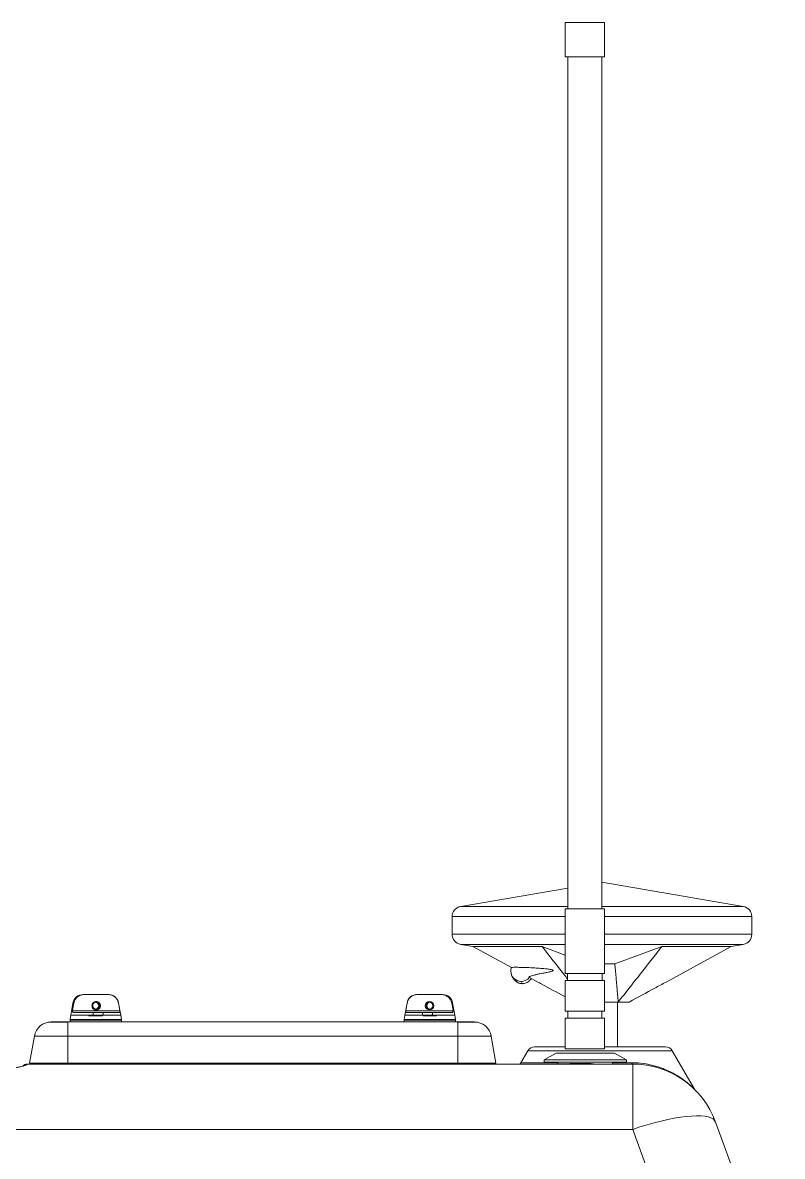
# Model space of a CAD drawing. Header units: millimetres. Extents: x 744 to 5705, y 930 to 4879.
# Drawn here: x 2570 to 3014, y 3974 to 4636 of the extents above; entities that cross this region are included whole.
import ezdxf

# ---------------------------------------------------------------- set-up
doc = ezdxf.new("R2010")
doc.units = ezdxf.units.MM
doc.header["$MEASUREMENT"] = 0

msp = doc.modelspace()

# ---------------------------------------------------------------- linework, layer by layer
at = {"color": 7, "linetype": 'Continuous', "lineweight": 15, "true_color": 0xffffff}
for p, q in [((2886.95, 4616.21), (2886.95, 4636.21)), ((2886.95, 4636.21), (2909.95, 4636.21)), ((2909.95, 4636.21), (2909.95, 4616.21)), ((2909.95, 4616.21), (2886.95, 4616.21)), ((2888.45, 4118.28), (2888.45, 4616.21)), ((2908.45, 4616.21), (2908.45, 4118.28)), ((2825.97, 4119.66), (2888.45, 4130.37)), ((2908.45, 4133.8), (2908.48, 4133.8)), ((2908.48, 4133.8), (2991, 4119.66)), ((2886.95, 4080.38), (2886.95, 4118.28)), ((2886.95, 4118.28), (2909.95, 4118.28)), ((2909.95, 4118.28), (2909.95, 4080.38)), ((2820.98, 4103.36), (2820.98, 4113.74)), ((2995.98, 4113.74), (2995.98, 4103.36)), ((2832.98, 4096.25), (2825.97, 4097.45)), ((2855.66, 4083.88), (2832.98, 4096.25)), ((2873.48, 4096.25), (2832.98, 4096.25)), ((2886.95, 4091.25), (2873.48, 4096.25)), ((2983.98, 4096.25), (2943.48, 4096.25)), ((2983.98, 4096.25), (2945.91, 4075.48)), ((2991, 4097.45), (2983.98, 4096.25)), ((2855.61, 4083.76), (2855.66, 4083.88)), ((2866.05, 4078.22), (2866.1, 4078.19)), ((2871.05, 4075.49), (2866.1, 4078.19)), ((2909.95, 4080.38), (2886.95, 4080.38)), ((2886.95, 4058.38), (2886.95, 4076.38)), ((2886.95, 4076.38), (2909.95, 4076.38)), ((2888.37, 4076.38), (2888.37, 4080.38)), ((2908.52, 4080.38), (2908.52, 4076.38)), ((2909.95, 4076.38), (2909.95, 4058.38)), ((2598.27, 4056.15), (2599.51, 4063.19)), ((2605.87, 4068.15), (2606.15, 4068.15)), ((2606.15, 4068.15), (2620.02, 4068.15)), ((2619.51, 4068.15), (2619.97, 4068.15)), ((2620.02, 4068.15), (2620.08, 4068.15)), ((2626.15, 4063.19), (2627.39, 4056.15)), ((2793.39, 4056.15), (2794.63, 4063.19)), ((2800.76, 4068.15), (2814.64, 4068.15)), ((2801, 4068.15), (2801.27, 4068.15)), ((2821.27, 4063.19), (2822.51, 4056.15)), ((2917.96, 4063.8), (2909.95, 4063.8)), ((2917.61, 4063.8), (2917.61, 4037.54)), ((2924.38, 4063.8), (2917.96, 4063.8)), ((2597.83, 4053.65), (2598.27, 4056.15)), ((2598.27, 4056.15), (2608.87, 4056.15)), ((2598.27, 4056.15), (2611.31, 4056.15)), ((2626.91, 4058.65), (2599.26, 4058.65)), ((2599.4, 4057.65), (2611.32, 4057.65)), ((2608.86, 4055.65), (2616.8, 4055.65)), ((2611.04, 4061.65), (2610.6, 4061.65)), ((2611.31, 4056.15), (2615.8, 4056.15)), ((2611.32, 4057.65), (2617.18, 4057.65)), ((2615.57, 4061.65), (2615.02, 4061.65)), ((2616.79, 4056.15), (2615.8, 4056.15)), ((2616.79, 4056.15), (2627.39, 4056.15)), ((2617.18, 4057.65), (2626.97, 4057.65)), ((2617.24, 4056.15), (2627.39, 4056.15)), ((2627.39, 4056.15), (2627.83, 4053.65)), ((2792.95, 4053.65), (2793.39, 4056.15)), ((2793.39, 4056.15), (2803.99, 4056.15)), ((2793.39, 4056.15), (2803.54, 4056.15)), ((2793.81, 4057.65), (2803.6, 4057.65)), ((2821.52, 4058.65), (2793.87, 4058.65)), ((2803.6, 4057.65), (2809.46, 4057.65)), ((2803.98, 4055.65), (2811.93, 4055.65)), ((2804.98, 4056.15), (2803.99, 4056.15)), ((2804.98, 4056.15), (2809.47, 4056.15)), ((2809.46, 4057.65), (2821.38, 4057.65)), ((2809.47, 4056.15), (2822.51, 4056.15)), ((2811.91, 4056.15), (2822.51, 4056.15)), ((2822.51, 4056.15), (2822.95, 4053.65)), ((2909.95, 4058.38), (2886.95, 4058.38)), ((2888.45, 4054.38), (2888.45, 4058.38)), ((2908.45, 4058.38), (2908.45, 4054.38)), ((2596.43, 4052.15), (2586.83, 4052.15)), ((2824.36, 4052.15), (2596.43, 4052.15)), ((2596.43, 4052.15), (2596.43, 4043.88)), ((2597.83, 4053.15), (2597.83, 4053.65)), ((2597.83, 4053.65), (2627.83, 4053.65)), ((2597.83, 4052.15), (2597.83, 4053.15)), ((2627.83, 4053.15), (2597.83, 4053.15)), ((2597.83, 4053.15), (2612.83, 4053.15)), ((2612.83, 4053.15), (2627.83, 4053.15)), ((2627.83, 4053.65), (2627.83, 4053.15)), ((2627.83, 4053.15), (2627.83, 4052.15)), ((2792.95, 4053.15), (2792.95, 4053.65)), ((2792.95, 4053.65), (2822.95, 4053.65)), ((2792.95, 4052.15), (2792.95, 4053.15)), ((2792.95, 4053.15), (2807.95, 4053.15)), ((2792.95, 4053.15), (2822.95, 4053.15)), ((2807.95, 4053.15), (2822.95, 4053.15)), ((2822.95, 4053.65), (2822.95, 4053.15)), ((2822.95, 4053.15), (2822.95, 4052.15)), ((2824.36, 4052.15), (2824.36, 4043.88)), ((2833.95, 4052.15), (2824.36, 4052.15)), ((2886.95, 4036.38), (2886.95, 4054.38)), ((2886.95, 4054.38), (2909.95, 4054.38)), ((2909.95, 4054.38), (2909.95, 4036.38)), ((2574.21, 4028.15), (2576.98, 4043.88)), ((2596.43, 4043.88), (2596.43, 4028.15)), ((2824.36, 4043.88), (2596.43, 4043.88)), ((2824.36, 4043.88), (2824.36, 4028.15)), ((2843.8, 4043.88), (2846.57, 4028.15)), ((2861.17, 4028.29), (2865.21, 4035.29)), ((2865.21, 4035.29), (2949.54, 4035.29)), ((2869.11, 4037.54), (2886.95, 4037.54)), ((2909.95, 4036.38), (2886.95, 4036.38)), ((2909.95, 4037.54), (2945.65, 4037.54)), ((2949.54, 4035.29), (2962.49, 4012.87)), ((2874.71, 4029.91), (2881.64, 4033.91)), ((2874.71, 4028.66), (2874.71, 4029.91)), ((2874.71, 4029.91), (2922.71, 4029.91)), ((2874.71, 4028.66), (2922.71, 4028.66)), ((2881.64, 4033.91), (2915.79, 4033.91)), ((2882.71, 4027.54), (2882.71, 4028.66)), ((2914.71, 4028.66), (2914.71, 4027.54)), ((2915.79, 4033.91), (2922.71, 4029.91)), ((2922.71, 4029.91), (2922.71, 4028.66)), ((2926.41, 4027.54), (2572.89, 4027.54)), ((2572.89, 4027.45), (2572.89, 4027.54)), ((2576.18, 4027.8), (2574.21, 4028.15)), ((2596.43, 4028.15), (2596.43, 4027.8)), ((2824.36, 4028.15), (2596.43, 4028.15)), ((2824.36, 4027.8), (2596.43, 4027.8)), ((2824.36, 4028.15), (2824.36, 4027.8)), ((2846.57, 4028.15), (2844.61, 4027.8)), ((2926.41, 4027.54), (2926.41, 3989.37)), ((2926.41, 3989.37), (2173.89, 3989.37)), ((2963.92, 3886.33), (2926.41, 3989.37)), ((3013.8, 3886.52), (2974.81, 3993.66))]:
    msp.add_line(p, q, dxfattribs=at)
at = {"color": 8, "linetype": 'Continuous', "lineweight": 15, "true_color": 0x808080}
for p, q in [((2888.45, 4119.66), (2825.97, 4119.66)), ((2991, 4119.66), (2908.45, 4119.66)), ((2886.95, 4113.74), (2820.98, 4113.74)), ((2995.98, 4113.74), (2909.95, 4113.74)), ((2886.95, 4103.36), (2820.98, 4103.36)), ((2995.98, 4103.36), (2909.95, 4103.36)), ((2886.95, 4097.45), (2825.97, 4097.45)), ((2991, 4097.45), (2909.95, 4097.45)), ((2599.51, 4063.19), (2600.07, 4063.19)), ((2626.1, 4063.19), (2626.15, 4063.19)), ((2794.63, 4063.19), (2794.68, 4063.19)), ((2820.71, 4063.19), (2821.27, 4063.19)), ((2596.39, 4027.54), (2596.39, 4027.78)), ((2824.39, 4027.54), (2824.39, 4027.78)), ((2861.17, 4028.29), (2882.71, 4028.29)), ((2898.71, 4027.91), (2898.72, 4027.54)), ((2914.71, 4028.29), (2925.89, 4028.29))]:
    msp.add_line(p, q, dxfattribs=at)
at = {"color": 7, "linetype": 'Continuous', "lineweight": 15, "true_color": 0xffffff}
for points in [[(2943.48, 4096.25), (2929.73, 4091.15), (2915.98, 4086.05)], [(2915.98, 4086.05), (2914.21, 4086.05), (2912.35, 4086.05), (2910.43, 4086.05), (2909.95, 4086.05)], [(2925.89, 4028.29), (2925.94, 4028.13), (2925.99, 4027.98), (2926.05, 4027.85), (2926.11, 4027.74), (2926.18, 4027.66), (2926.26, 4027.6), (2926.33, 4027.56), (2926.41, 4027.54)], [(2926.41, 3989.37), (2930.64, 3990.76), (2934.84, 3992.03), (2938.98, 3993.19), (2943.01, 3994.21), (2946.93, 3995.09), (2950.68, 3995.83), (2954.26, 3996.42), (2957.62, 3996.86), (2960.74, 3997.13), (2963.61, 3997.25), (2966.19, 3997.21), (2968.46, 3997), (2970.42, 3996.64), (2972.05, 3996.11), (2973.33, 3995.44), (2974.25, 3994.62), (2974.81, 3993.66)]]:
    msp.add_lwpolyline(points, dxfattribs=at)
at = {"color": 8, "linetype": 'Continuous', "lineweight": 15, "true_color": 0x808080}
msp.add_lwpolyline([(2861.99, 4074.51), (2862.03, 4074.5), (2862.07, 4074.53), (2862.08, 4074.55)], dxfattribs=at)
at = {"color": 7, "linetype": 'Continuous', "lineweight": 15, "true_color": 0xffffff}
for centre, radius in [((2807.71, 4061.65), 2.5), ((2807.74, 4061.65), 2)]:
    msp.add_circle(centre, radius, dxfattribs=at)
for centre, radius, start, end in [((2826.98, 4113.74), 6, 99.72758, 180), ((2989.98, 4113.74), 6, 0, 80.27242), ((2826.98, 4103.36), 6, 180, 260.27242), ((2989.98, 4103.36), 6, 279.72758, 0), ((2861.29, 4081.9), 6.02, 269.9151, 322.22888), ((2605.42, 4062.15), 6, 90, 170), ((2613.03, 4061.66), 1.99, 359.7615, 180.2385), ((2612.62, 4061.65), 2, 359.86263, 83.99027), ((2620.24, 4062.15), 6, 10, 90), ((2800.54, 4062.15), 6, 90, 170), ((2808.16, 4061.65), 2, 96.00913, 180.13737), ((2815.36, 4062.15), 6, 10, 90), ((2613.03, 4061.64), 1.99, 179.7615, 0.2385), ((2612.62, 4061.64), 2, 276.01033, 0.13737), ((2808.16, 4061.64), 2, 179.86263, 263.99085), ((2586.83, 4042.15), 10, 90, 170), ((2833.95, 4042.15), 10, 10, 90), ((2869.11, 4033.04), 4.5, 90, 150), ((2945.65, 4033.04), 4.5, 30, 90), ((2572.89, 4024.04), 3.5, 90, 138.49912), ((2585.04, 4029.04), 1.5, 270, 302.35012), ((2835.74, 4029.04), 1.5, 237.64979, 270), ((2859.87, 4029.04), 1.5, 270, 330), ((2926.41, 3976.04), 51.5, 20, 90)]:
    msp.add_arc(centre, radius, start, end, dxfattribs=at)
at = {"color": 8, "linetype": 'Continuous', "lineweight": 15, "true_color": 0x808080}
for centre, radius, start, end in [((2861.24, 4081.84), 5.96, 179.19912, 270.4012), ((2572.89, 4023.95), 3.5, 89.98629, 136.25441)]:
    msp.add_arc(centre, radius, start, end, dxfattribs=at)
at = {"color": 7, "linetype": 'Continuous', "lineweight": 15, "true_color": 0xffffff}
for points, knots in [([(2873.48, 4096.25), (2877.73, 4090.82), (2882.69, 4084.49), (2887.66, 4078.17), (2888.37, 4077.26)], [0, 0, 0, 0, 0.856001, 1, 1, 1, 1]), ([(2943.48, 4096.25), (2939.23, 4090.83), (2934.98, 4085.41), (2928.61, 4077.28), (2926.48, 4074.58), (2923.29, 4070.53), (2922.23, 4069.18), (2920.1, 4066.48), (2919.03, 4065.14), (2917.96, 4063.8)], [0, 0, 0, 0, 0.5, 0.5, 0.75, 0.75, 0.875, 0.875, 1, 1, 1, 1]), ([(2855.28, 4081.92), (2855.31, 4082.48), (2855.35, 4083.2), (2855.66, 4083.83), (2855.73, 4083.97)], [0, 0, 0, 0, 0.766191, 1, 1, 1, 1]), ([(2858.55, 4075.65), (2858.05, 4076.08), (2857.04, 4076.95), (2856.02, 4078.53), (2855.39, 4080.19), (2855.32, 4081.28), (2855.28, 4081.81)], [0, 0, 0, 0, 0.24911, 0.500469, 0.75147, 1, 1, 1, 1]), ([(2871.24, 4080.08), (2871.57, 4080.15), (2872.4, 4080.31), (2873.99, 4080.61), (2875.99, 4081), (2877.69, 4081.34), (2878.87, 4081.66), (2879.41, 4081.84), (2879.75, 4082), (2879.91, 4082.15), (2879.94, 4082.25), (2879.89, 4082.35), (2879.8, 4082.43), (2879.65, 4082.51), (2879.31, 4082.64), (2878.59, 4082.81), (2877.6, 4082.98), (2875.52, 4083.24), (2872.65, 4083.48), (2868.58, 4083.75), (2864.42, 4083.94), (2860.61, 4084.06), (2857.79, 4084.1), (2856.2, 4084.06), (2855.84, 4084), (2855.69, 4083.98)], [0, 0, 0, 0, 0.036169, 0.090704, 0.145411, 0.209193, 0.226055, 0.242947, 0.255485, 0.260565, 0.265692, 0.268202, 0.270728, 0.273045, 0.277149, 0.287966, 0.307444, 0.327323, 0.397392, 0.469096, 0.580267, 0.694573, 0.808053, 0.924407, 1, 1, 1, 1]), ([(2862.08, 4074.54), (2861.73, 4074.55), (2861.02, 4074.56), (2860, 4074.84), (2859.04, 4075.27), (2858.49, 4075.71), (2858.21, 4075.93)], [0, 0, 0, 0, 0.248445, 0.498407, 0.749026, 1, 1, 1, 1]), ([(2861.99, 4074.51), (2861.51, 4074.55), (2860.61, 4074.62), (2859.41, 4075.04), (2858.81, 4075.53), (2858.54, 4075.76)], [0, 0, 0, 0, 0.3791, 0.717918, 1, 1, 1, 1]), ([(2866.05, 4078.22), (2865.96, 4078.32), (2865.77, 4078.51), (2866.29, 4078.76), (2866.54, 4078.88)], [0, 0, 0, 0, 0.524498, 1, 1, 1, 1]), ([(2871.24, 4080.08), (2871.11, 4080.05), (2870.16, 4079.87), (2868.88, 4079.53), (2867.32, 4079.07), (2866.55, 4078.75), (2866.56, 4078.83), (2866.56, 4078.86)], [0, 0, 0, 0, 0.048733, 0.352703, 0.612523, 0.857988, 1, 1, 1, 1]), ([(2886.95, 4066.86), (2882.31, 4069.37), (2877.01, 4072.24), (2871.72, 4075.12), (2871.05, 4075.49)], [0, 0, 0, 0, 0.874595, 1, 1, 1, 1]), ([(2945.91, 4075.49), (2943.7, 4074.28), (2936.53, 4070.37), (2929.35, 4066.49), (2924.38, 4063.8)], [0, 0, 0, 0, 0.30788, 1, 1, 1, 1]), ([(2600.07, 4063.19), (2600.13, 4063.54), (2600.23, 4063.89), (2600.47, 4064.55), (2600.63, 4064.87), (2600.99, 4065.49), (2601.2, 4065.77), (2601.55, 4066.18), (2601.67, 4066.3), (2601.93, 4066.55), (2602.06, 4066.67), (2602.48, 4067.01), (2602.77, 4067.2), (2603.39, 4067.54), (2603.72, 4067.69), (2604.39, 4067.92), (2604.73, 4068), (2605.43, 4068.12), (2605.79, 4068.15), (2606.15, 4068.15)], [0, 0, 0, 0, 0.125, 0.125, 0.25, 0.25, 0.375, 0.375, 0.4375, 0.4375, 0.5, 0.5, 0.625, 0.625, 0.75, 0.75, 0.875, 0.875, 1, 1, 1, 1]), ([(2605.51, 4068.15), (2605.46, 4068.15), (2605.4, 4068.15), (2605.5, 4068.15), (2605.52, 4068.15)], [0, 0, 0, 0, 0.759605, 1, 1, 1, 1]), ([(2605.44, 4068.15), (2605.44, 4068.15), (2605.42, 4068.15), (2605.55, 4068.15), (2605.64, 4068.15)], [0, 0, 0, 0, 0.249803, 1, 1, 1, 1]), ([(2615.57, 4061.65), (2615.57, 4061.94), (2615.52, 4062.26), (2615.28, 4062.88), (2615.09, 4063.17), (2614.6, 4063.66), (2614.31, 4063.85), (2613.69, 4064.09), (2613.38, 4064.15), (2612.79, 4064.15), (2612.47, 4064.09), (2611.86, 4063.85), (2611.57, 4063.66), (2611.08, 4063.17), (2610.89, 4062.88), (2610.65, 4062.26), (2610.6, 4061.94), (2610.6, 4061.65)], [0, 0, 0, 0, 0.125, 0.125, 0.25, 0.25, 0.375, 0.375, 0.5, 0.5, 0.625, 0.625, 0.75, 0.75, 0.875, 0.875, 1, 1, 1, 1]), ([(2620.02, 4068.15), (2620.38, 4068.15), (2620.73, 4068.12), (2621.43, 4068.01), (2621.78, 4067.92), (2622.45, 4067.69), (2622.77, 4067.54), (2623.39, 4067.2), (2623.69, 4067.01), (2624.24, 4066.56), (2624.5, 4066.31), (2624.85, 4065.91), (2624.96, 4065.77), (2625.16, 4065.49), (2625.26, 4065.33), (2625.54, 4064.87), (2625.69, 4064.55), (2625.94, 4063.89), (2626.03, 4063.54), (2626.1, 4063.19)], [0, 0, 0, 0, 0.125, 0.125, 0.25, 0.25, 0.375, 0.375, 0.5, 0.5, 0.625, 0.625, 0.6875, 0.6875, 0.75, 0.75, 0.875, 0.875, 1, 1, 1, 1]), ([(2794.68, 4063.19), (2794.75, 4063.54), (2794.84, 4063.89), (2795.09, 4064.55), (2795.24, 4064.87), (2795.61, 4065.49), (2795.82, 4065.77), (2796.16, 4066.18), (2796.29, 4066.3), (2796.54, 4066.55), (2796.68, 4066.67), (2797.09, 4067.01), (2797.39, 4067.2), (2798.01, 4067.54), (2798.34, 4067.69), (2799.01, 4067.92), (2799.35, 4068), (2800.05, 4068.12), (2800.4, 4068.15), (2800.76, 4068.15)], [0, 0, 0, 0, 0.125, 0.125, 0.25, 0.25, 0.375, 0.375, 0.4375, 0.4375, 0.5, 0.5, 0.625, 0.625, 0.75, 0.75, 0.875, 0.875, 1, 1, 1, 1]), ([(2800.63, 4068.15), (2800.58, 4068.15), (2800.52, 4068.15), (2800.62, 4068.15), (2800.65, 4068.15)], [0, 0, 0, 0, 0.759605, 1, 1, 1, 1]), ([(2800.56, 4068.15), (2800.56, 4068.15), (2800.54, 4068.15), (2800.67, 4068.15), (2800.76, 4068.15)], [0, 0, 0, 0, 0.249803, 1, 1, 1, 1]), ([(2814.64, 4068.15), (2814.98, 4068.15), (2815.42, 4068.15), (2815.3, 4068.15), (2815.27, 4068.15)], [0, 0, 0, 0, 0.77536, 1, 1, 1, 1]), ([(2814.64, 4068.15), (2814.99, 4068.15), (2815.35, 4068.12), (2816.05, 4068.01), (2816.39, 4067.92), (2817.06, 4067.69), (2817.39, 4067.54), (2818, 4067.2), (2818.3, 4067.01), (2818.86, 4066.56), (2819.11, 4066.31), (2819.46, 4065.91), (2819.57, 4065.77), (2819.78, 4065.49), (2819.88, 4065.33), (2820.15, 4064.87), (2820.3, 4064.55), (2820.55, 4063.89), (2820.65, 4063.54), (2820.71, 4063.19)], [0, 0, 0, 0, 0.125, 0.125, 0.25, 0.25, 0.375, 0.375, 0.5, 0.5, 0.625, 0.625, 0.6875, 0.6875, 0.75, 0.75, 0.875, 0.875, 1, 1, 1, 1]), ([(2610.6, 4061.65), (2610.6, 4061.35), (2610.65, 4061.04), (2610.89, 4060.42), (2611.08, 4060.12), (2611.57, 4059.64), (2611.86, 4059.45), (2612.47, 4059.2), (2612.79, 4059.15), (2613.38, 4059.15), (2613.69, 4059.2), (2614.31, 4059.45), (2614.6, 4059.64), (2615.09, 4060.12), (2615.28, 4060.42), (2615.52, 4061.04), (2615.57, 4061.35), (2615.57, 4061.65)], [0, 0, 0, 0, 0.125, 0.125, 0.25, 0.25, 0.375, 0.375, 0.5, 0.5, 0.625, 0.625, 0.75, 0.75, 0.875, 0.875, 1, 1, 1, 1]), ([(2585.27, 4052.02), (2585.33, 4052.02), (2585.44, 4052.02), (2586.36, 4052.02), (2587.65, 4052.02), (2589.26, 4052.02), (2591.02, 4052.02), (2593.38, 4052.02), (2595.23, 4052.02), (2596.43, 4052.02)], [0, 0, 0, 0, 0.151799, 0.296566, 0.433197, 0.562015, 0.683474, 0.79644, 1, 1, 1, 1]), ([(2824.36, 4052.02), (2825.09, 4052.02), (2826.55, 4052.02), (2828.65, 4052.02), (2830.6, 4052.02), (2832.3, 4052.02), (2833.7, 4052.02), (2834.73, 4052.02), (2835.39, 4052.02), (2835.48, 4052.02), (2835.52, 4052.02)], [0, 0, 0, 0, 0.124835, 0.250035, 0.3746, 0.499901, 0.624547, 0.749623, 0.874629, 1, 1, 1, 1]), ([(2577.35, 4043.88), (2577.3, 4044.15), (2577.19, 4044.69), (2577.33, 4045.22), (2577.41, 4045.49)], [0, 0, 0, 0, 0.499878, 1, 1, 1, 1]), ([(2843.8, 4043.88), (2843.8, 4043.88), (2843.77, 4043.88), (2843.67, 4043.88), (2843.64, 4043.88), (2843.54, 4043.88), (2843.49, 4043.88), (2843.36, 4043.88), (2843.29, 4043.88), (2843.17, 4043.88), (2843.13, 4043.88), (2843.05, 4043.88), (2843, 4043.88), (2842.86, 4043.88), (2842.76, 4043.88), (2842.61, 4043.88), (2842.55, 4043.88), (2842.47, 4043.88), (2842.44, 4043.88), (2842.38, 4043.88), (2842.35, 4043.88), (2842.08, 4043.88), (2841.8, 4043.88), (2841.35, 4043.88), (2841.19, 4043.88), (2840.95, 4043.88), (2840.86, 4043.88), (2840.69, 4043.88), (2840.61, 4043.88), (2840.34, 4043.88), (2840.15, 4043.88), (2839.78, 4043.88), (2839.58, 4043.88), (2839.18, 4043.88), (2838.97, 4043.88), (2838.55, 4043.88), (2838.32, 4043.88), (2837.66, 4043.88), (2837.18, 4043.88), (2836.44, 4043.88), (2836.18, 4043.88), (2835.8, 4043.88), (2835.67, 4043.88), (2835.41, 4043.88), (2835.28, 4043.88), (2834.88, 4043.88), (2834.61, 4043.88), (2834.21, 4043.88), (2834.07, 4043.88), (2833.8, 4043.88), (2833.65, 4043.88), (2832.96, 4043.88), (2832.38, 4043.88), (2831.5, 4043.88), (2831.2, 4043.88), (2830.75, 4043.88), (2830.6, 4043.88), (2830.29, 4043.88), (2830.14, 4043.88), (2829.68, 4043.88), (2829.38, 4043.88), (2828.92, 4043.88), (2828.76, 4043.88), (2828.45, 4043.88), (2828.3, 4043.88), (2826.91, 4043.88), (2825.63, 4043.88), (2824.36, 4043.88)], [0, 0, 0, 0, 0.0625, 0.0625, 0.09375, 0.09375, 0.125, 0.125, 0.15625, 0.15625, 0.171875, 0.171875, 0.1875, 0.1875, 0.21875, 0.21875, 0.234375, 0.234375, 0.242187, 0.242187, 0.25, 0.25, 0.3125, 0.3125, 0.34375, 0.34375, 0.359375, 0.359375, 0.375, 0.375, 0.40625, 0.40625, 0.4375, 0.4375, 0.46875, 0.46875, 0.5, 0.5, 0.5625, 0.5625, 0.59375, 0.59375, 0.609375, 0.609375, 0.625, 0.625, 0.65625, 0.65625, 0.671875, 0.671875, 0.6875, 0.6875, 0.75, 0.75, 0.78125, 0.78125, 0.796875, 0.796875, 0.8125, 0.8125, 0.84375, 0.84375, 0.859375, 0.859375, 0.875, 0.875, 1, 1, 1, 1]), ([(2843.38, 4045.49), (2843.45, 4045.22), (2843.6, 4044.68), (2843.48, 4044.15), (2843.42, 4043.88)], [0, 0, 0, 0, 0.49894, 1, 1, 1, 1]), ([(2560.89, 4025.01), (2561, 4025.01), (2561.23, 4025.01), (2561.57, 4025.01), (2561.91, 4025.02), (2562.25, 4025.03), (2562.59, 4025.05), (2562.93, 4025.07), (2563.54, 4025.11), (2564.42, 4025.18), (2565.53, 4025.32), (2566.59, 4025.48), (2567.94, 4025.73), (2569.46, 4026.08), (2570.69, 4026.45), (2571.49, 4026.73), (2571.99, 4026.92), (2572.39, 4027.09), (2572.63, 4027.22), (2572.77, 4027.3), (2572.84, 4027.36), (2572.88, 4027.41), (2572.89, 4027.44), (2572.89, 4027.45)], [0, 0, 0, 0, 0.0173165, 0.0346042, 0.0518806, 0.0691635, 0.0864706, 0.1038195, 0.1212276, 0.181638, 0.2425976, 0.3035813, 0.3652555, 0.4890642, 0.6151234, 0.6785212, 0.7421539, 0.8065172, 0.870938, 0.903258, 0.9354965, 0.9677213, 1, 1, 1, 1]), ([(2596.43, 4028.15), (2595.69, 4028.15), (2594.96, 4028.15), (2593.51, 4028.15), (2592.78, 4028.15), (2590.63, 4028.15), (2589.24, 4028.15), (2587.23, 4028.15), (2586.58, 4028.15), (2585.61, 4028.15), (2585.29, 4028.15), (2584.66, 4028.15), (2584.36, 4028.15), (2582.85, 4028.15), (2581.73, 4028.15), (2580.45, 4028.15), (2580.19, 4028.15), (2579.7, 4028.15), (2579.46, 4028.15), (2578.77, 4028.15), (2578.34, 4028.15), (2577.13, 4028.15), (2576.45, 4028.15), (2575.75, 4028.15), (2575.62, 4028.15), (2575.37, 4028.15), (2575.26, 4028.15), (2574.95, 4028.15), (2574.77, 4028.15), (2574.35, 4028.15), (2574.21, 4028.15), (2574.21, 4028.15)], [0, 0, 0, 0, 0.0625, 0.0625, 0.125, 0.125, 0.25, 0.25, 0.3125, 0.3125, 0.34375, 0.34375, 0.375, 0.375, 0.5, 0.5, 0.53125, 0.53125, 0.5625, 0.5625, 0.625, 0.625, 0.75, 0.75, 0.78125, 0.78125, 0.8125, 0.8125, 0.875, 0.875, 1, 1, 1, 1]), ([(2596.43, 4027.8), (2595.09, 4027.8), (2593.77, 4027.8), (2591.16, 4027.8), (2589.9, 4027.8), (2588.08, 4027.8), (2587.48, 4027.8), (2586.32, 4027.8), (2585.74, 4027.8), (2584.64, 4027.8), (2584.11, 4027.8), (2583.08, 4027.8), (2582.58, 4027.8), (2581.64, 4027.8), (2581.19, 4027.8), (2580.35, 4027.8), (2579.95, 4027.8), (2578.85, 4027.8), (2578.23, 4027.8), (2577.47, 4027.8), (2577.25, 4027.8), (2576.86, 4027.8), (2576.7, 4027.8), (2576.31, 4027.8), (2576.18, 4027.8), (2576.18, 4027.8)], [0, 0, 0, 0, 0.125, 0.125, 0.25, 0.25, 0.3125, 0.3125, 0.375, 0.375, 0.4375, 0.4375, 0.5, 0.5, 0.5625, 0.5625, 0.625, 0.625, 0.75, 0.75, 0.8125, 0.8125, 0.875, 0.875, 1, 1, 1, 1]), ([(2846.57, 4028.15), (2846.57, 4028.15), (2846.54, 4028.15), (2846.39, 4028.15), (2846.29, 4028.15), (2845.86, 4028.15), (2845.43, 4028.15), (2844.6, 4028.15), (2844.29, 4028.15), (2843.77, 4028.15), (2843.59, 4028.15), (2843.21, 4028.15), (2843.02, 4028.15), (2842.01, 4028.15), (2841.09, 4028.15), (2839.8, 4028.15), (2839.54, 4028.15), (2838.99, 4028.15), (2838.72, 4028.15), (2837.87, 4028.15), (2837.28, 4028.15), (2835.47, 4028.15), (2834.2, 4028.15), (2832.51, 4028.15), (2832.16, 4028.15), (2831.48, 4028.15), (2831.13, 4028.15), (2830.09, 4028.15), (2829.39, 4028.15), (2827.26, 4028.15), (2825.82, 4028.15), (2824.36, 4028.15)], [0, 0, 0, 0, 0.0625, 0.0625, 0.125, 0.125, 0.25, 0.25, 0.3125, 0.3125, 0.34375, 0.34375, 0.375, 0.375, 0.5, 0.5, 0.53125, 0.53125, 0.5625, 0.5625, 0.625, 0.625, 0.75, 0.75, 0.78125, 0.78125, 0.8125, 0.8125, 0.875, 0.875, 1, 1, 1, 1]), ([(2844.61, 4027.8), (2844.61, 4027.8), (2844.48, 4027.8), (2843.96, 4027.8), (2843.57, 4027.8), (2842.82, 4027.8), (2842.54, 4027.8), (2841.92, 4027.8), (2841.57, 4027.8), (2840.84, 4027.8), (2840.44, 4027.8), (2839.6, 4027.8), (2839.15, 4027.8), (2838.21, 4027.8), (2837.72, 4027.8), (2836.69, 4027.8), (2836.16, 4027.8), (2834.5, 4027.8), (2833.34, 4027.8), (2831.52, 4027.8), (2830.9, 4027.8), (2829.63, 4027.8), (2828.98, 4027.8), (2827.02, 4027.8), (2825.69, 4027.8), (2824.36, 4027.8)], [0, 0, 0, 0, 0.125, 0.125, 0.25, 0.25, 0.3125, 0.3125, 0.375, 0.375, 0.4375, 0.4375, 0.5, 0.5, 0.5625, 0.5625, 0.625, 0.625, 0.75, 0.75, 0.8125, 0.8125, 0.875, 0.875, 1, 1, 1, 1]), ([(2841.53, 4027.8), (2841.91, 4027.8), (2842.89, 4027.8), (2843.67, 4027.8), (2844.12, 4027.8), (2844.34, 4027.8), (2844.47, 4027.8), (2844.58, 4027.8), (2844.6, 4027.8), (2844.61, 4027.8)], [0, 0, 0, 0, 0.188429, 0.497106, 0.621312, 0.683388, 0.807594, 0.86967, 1, 1, 1, 1]), ([(2898.71, 4027.91), (2897.75, 4027.9), (2895.9, 4027.87), (2893.23, 4027.83), (2890.78, 4027.79), (2888.54, 4027.75), (2886.6, 4027.71), (2884.99, 4027.67), (2883.78, 4027.63), (2883, 4027.59), (2882.74, 4027.56), (2882.72, 4027.55), (2882.72, 4027.54)], [0, 0, 0, 0, 0.116645, 0.224287, 0.335049, 0.442691, 0.553454, 0.661094, 0.771855, 0.879495, 0.990257, 1, 1, 1, 1]), ([(2925.89, 4028.29), (2928.24, 4028.29), (2930.5, 4028.13), (2934.87, 4027.53), (2936.97, 4027.1), (2940.01, 4026.29), (2941, 4025.99), (2942.46, 4025.5), (2942.94, 4025.33), (2943.9, 4024.97), (2944.37, 4024.79), (2946.69, 4023.86), (2948.43, 4023.03), (2951.68, 4021.28), (2953.2, 4020.35), (2955.31, 4018.92), (2955.99, 4018.44), (2957.28, 4017.47), (2957.89, 4016.99), (2959.03, 4016.06), (2959.56, 4015.61), (2960.51, 4014.76), (2960.94, 4014.36), (2961.49, 4013.85), (2961.66, 4013.69), (2961.95, 4013.41), (2962.07, 4013.28), (2962.28, 4013.08), (2962.36, 4013), (2962.46, 4012.9), (2962.49, 4012.87), (2962.49, 4012.87)], [0, 0, 0, 0, 0.125, 0.125, 0.25, 0.25, 0.3125, 0.3125, 0.34375, 0.34375, 0.375, 0.375, 0.5, 0.5, 0.625, 0.625, 0.6875, 0.6875, 0.75, 0.75, 0.8125, 0.8125, 0.875, 0.875, 0.90625, 0.90625, 0.9375, 0.9375, 0.96875, 0.96875, 1, 1, 1, 1]), ([(2962.49, 4012.87), (2962.52, 4012.81), (2962.59, 4012.7), (2962.69, 4012.61), (2962.73, 4012.56)], [0, 0, 0, 0, 0.499759, 1, 1, 1, 1])]:
    msp.add_open_spline(points, degree=3, knots=knots, dxfattribs=at)
msp.add_rational_spline([(2915.98, 4086.05), (2916.02, 4085.59), (2916.07, 4085.13), (2917.06, 4074.42), (2917.96, 4063.8)], [0.997534196277, 0.998761864217, 1, 0.971674559773, 0.948827775333], degree=2, knots=[4.7057488, 4.7057488, 4.7057488, 4.712389, 4.712389, 4.8642993, 4.8642993, 4.8642993], dxfattribs=at)
for points in [[(2861.28, 4075.88), (2861.22, 4075.42), (2861.46, 4074.96), (2861.99, 4074.51)], [(2600.07, 4063.19), (2599.8, 4061.68), (2599.53, 4060.16), (2599.26, 4058.65)], [(2626.91, 4058.65), (2626.64, 4060.16), (2626.37, 4061.68), (2626.1, 4063.19)], [(2794.68, 4063.19), (2794.41, 4061.68), (2794.14, 4060.16), (2793.87, 4058.65)], [(2821.52, 4058.65), (2821.25, 4060.16), (2820.98, 4061.68), (2820.71, 4063.19)], [(2608.86, 4055.65), (2608.86, 4055.81), (2608.86, 4055.98), (2608.87, 4056.15)], [(2611.32, 4057.65), (2611.31, 4057.15), (2611.31, 4056.65), (2611.31, 4056.15)], [(2616.79, 4056.15), (2616.8, 4055.98), (2616.8, 4055.81), (2616.8, 4055.65)], [(2617.24, 4056.15), (2617.23, 4056.65), (2617.2, 4057.15), (2617.18, 4057.65)], [(2803.54, 4056.15), (2803.56, 4056.65), (2803.58, 4057.15), (2803.6, 4057.65)], [(2803.98, 4055.65), (2803.98, 4055.81), (2803.99, 4055.98), (2803.99, 4056.15)], [(2809.46, 4057.65), (2809.47, 4057.15), (2809.47, 4056.65), (2809.47, 4056.15)], [(2811.91, 4056.15), (2811.92, 4055.98), (2811.92, 4055.81), (2811.93, 4055.65)], [(2577.35, 4043.88), (2577.11, 4043.88), (2576.98, 4043.88), (2576.98, 4043.88)]]:
    msp.add_open_spline(points, degree=3, dxfattribs=at)
at = {"color": 8, "linetype": 'Continuous', "lineweight": 15, "true_color": 0x808080}
for points, knots in [([(2867.18, 4077.6), (2867.12, 4077.48), (2866.97, 4077.17), (2866.62, 4076.73), (2866.12, 4076.17), (2865.36, 4075.54), (2864.28, 4074.93), (2863.09, 4074.57), (2862.31, 4074.53), (2861.99, 4074.51)], [0, 0, 0, 0, 0.062345, 0.161617, 0.262496, 0.415752, 0.624694, 0.846194, 1, 1, 1, 1]), ([(2596.43, 4043.88), (2595.31, 4043.88), (2594.19, 4043.88), (2592.54, 4043.88), (2591.99, 4043.88), (2591.18, 4043.88), (2590.91, 4043.88), (2590.38, 4043.88), (2590.12, 4043.88), (2589.6, 4043.88), (2589.34, 4043.88), (2588.95, 4043.88), (2588.83, 4043.88), (2588.58, 4043.88), (2588.45, 4043.88), (2587.82, 4043.88), (2587.32, 4043.88), (2585.86, 4043.88), (2584.93, 4043.88), (2583.65, 4043.88), (2583.24, 4043.88), (2582.64, 4043.88), (2582.45, 4043.88), (2582.07, 4043.88), (2581.88, 4043.88), (2581.33, 4043.88), (2580.98, 4043.88), (2580.49, 4043.88), (2580.34, 4043.88), (2580.03, 4043.88), (2579.88, 4043.88), (2579.6, 4043.88), (2579.46, 4043.88), (2579.2, 4043.88), (2579.07, 4043.88), (2578.71, 4043.88), (2578.48, 4043.88), (2578.08, 4043.88), (2577.9, 4043.88), (2577.67, 4043.88), (2577.6, 4043.88), (2577.5, 4043.88), (2577.47, 4043.88), (2577.41, 4043.88), (2577.38, 4043.88), (2577.35, 4043.88)], [0, 0, 0, 0, 0.125, 0.125, 0.1875, 0.1875, 0.21875, 0.21875, 0.25, 0.25, 0.28125, 0.28125, 0.296875, 0.296875, 0.3125, 0.3125, 0.375, 0.375, 0.5, 0.5, 0.5625, 0.5625, 0.59375, 0.59375, 0.625, 0.625, 0.6875, 0.6875, 0.71875, 0.71875, 0.75, 0.75, 0.78125, 0.78125, 0.8125, 0.8125, 0.875, 0.875, 0.9375, 0.9375, 0.96875, 0.96875, 0.984375, 0.984375, 1, 1, 1, 1])]:
    msp.add_open_spline(points, degree=3, knots=knots, dxfattribs=at)
at = {"color": 7, "linetype": 'Continuous', "lineweight": 15, "true_color": 0xffffff}
for points, weights in [([(2599.4, 4057.65), (2599.31, 4058.15), (2599.26, 4058.65)], [0.861985954398, 0.858958071888, 0.857017411806]), ([(2626.91, 4058.65), (2626.96, 4058.15), (2626.97, 4057.65)], [0.856933692933, 0.855025404456, 0.854194405684]), ([(2793.81, 4057.65), (2793.82, 4058.15), (2793.87, 4058.65)], [0.854194405684, 0.855025404456, 0.856933692933]), ([(2821.52, 4058.65), (2821.47, 4058.15), (2821.38, 4057.65)], [0.857017411806, 0.858958071888, 0.861985954398]), ([(2898.71, 4027.91), (2901.22, 4027.95), (2903.6, 4027.54)], [0.99471222909, 0.935172504808, 0.900746183309])]:
    msp.add_rational_spline(points, weights, degree=2, dxfattribs=at)

doc.saveas('drawing.dxf')
